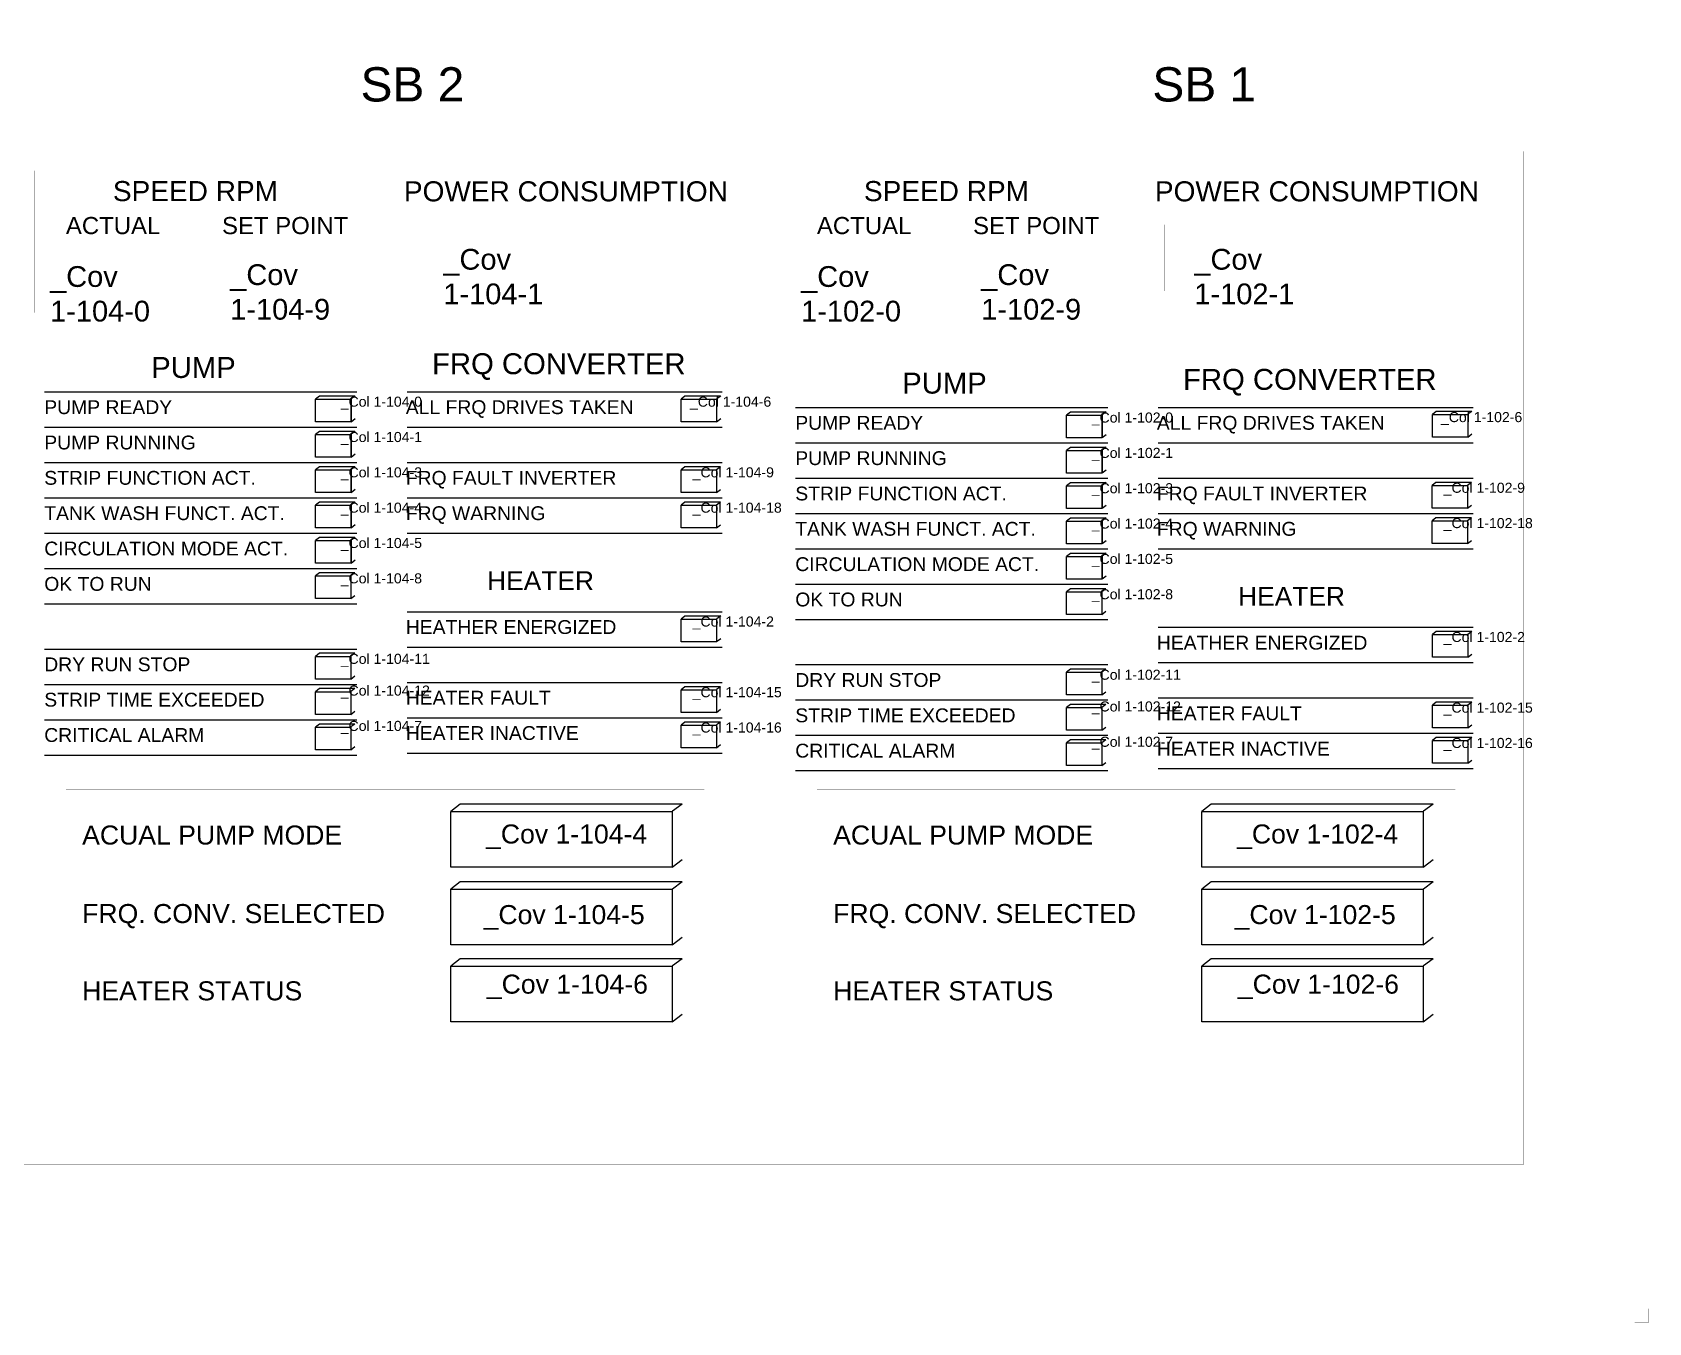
# Model space of a CAD drawing. Extents: x 56577 to 72798, y 155459 to 163459.
# Drawn here: x 68127 to 72798, y 155459 to 159187 of the extents above; entities that cross this region are included whole.
import ezdxf

# ---------------------------------------------------------------- set-up
doc = ezdxf.new("R2010")
doc.units = 0
doc.header["$MEASUREMENT"] = 0
doc.layers.get('0').update_dxf_attribs({"linetype": 'CONTINUOUS'})
for name, color, linetype in [('Alarm fields', 20, 'CONTINUOUS'), ('Info fields', 101, 'CONTINUOUS'), ('OMRISS', 8, 'CONTINUOUS'), ('Omriss pump object', 211, 'CONTINUOUS'), ('Pump text', 7, 'CONTINUOUS')]:
    doc.layers.add(name, color=color, linetype=linetype)
doc.layers.add('Bilge', color=50, linetype='CONTINUOUS', plot=False)
doc.styles.add('ARIAL', font='ARIAL.TTF', dxfattribs={"height": 12})

msp = doc.modelspace()

# ---------------------------------------------------------------- linework, layer by layer
at = {"layer": 'Alarm fields'}
for points in [[(69210.5, 157944), (70120.7, 157944)], [(71380.7, 157898.9), (72290.9, 157898.9)], [(69210.5, 157841.9), (70120.7, 157841.9)], [(71380.7, 157796.7), (72290.9, 157796.7)], [(69210.5, 157739.8), (70120.7, 157739.8)], [(71380.7, 157694.6), (72290.9, 157694.6)], [(68161.9, 157405.1), (69064.2, 157405.1)], [(70332.1, 157360), (71234.4, 157360)], [(68161.9, 157303), (69064.2, 157303)], [(69210.5, 157308.7), (70120.7, 157308.7)], [(71380.7, 157263.6), (72290.9, 157263.6)], [(70332.1, 157257.9), (71234.4, 157257.9)], [(68161.9, 157200.9), (69064.2, 157200.9)], [(69210.5, 157206.6), (70120.7, 157206.6)], [(70332.1, 157155.7), (71234.4, 157155.7)], [(71380.7, 157161.5), (72290.9, 157161.5)], [(68161.9, 157098.8), (69064.2, 157098.8)], [(69210.5, 157104.5), (70120.7, 157104.5)], [(70332.1, 157053.6), (71234.4, 157053.6)], [(71380.7, 157059.4), (72290.9, 157059.4)]]:
    msp.add_lwpolyline(points, dxfattribs=at)
at = {"layer": 'Alarm fields', "linetype": 'Continuous'}
for points in [[(70115.4, 157931.6), (70012.8, 157931.6), (70001.9, 157922.8), (70103.7, 157922.8), (70103.9, 157923)], [(70115.4, 157931.6), (70012.8, 157931.6), (70001.9, 157922.8), (70103.7, 157922.8), (70103.9, 157923)], [(70115.4, 157931.6), (70103.9, 157923), (70103.7, 157922.8), (70103.7, 157857.3), (70115.4, 157866.3)], [(72285.6, 157885.9), (72183, 157885.9), (72172.1, 157877.2), (72274, 157877.2), (72274.1, 157877.4)], [(72285.6, 157885.9), (72183, 157885.9), (72172.1, 157877.2), (72274, 157877.2), (72274.1, 157877.4)], [(72285.6, 157885.9), (72274.1, 157877.4), (72274, 157877.2), (72274, 157811.7), (72285.6, 157820.7)], [(70115.4, 157829.4), (70012.8, 157829.4), (70001.9, 157820.7), (70103.7, 157820.7), (70103.9, 157820.9)], [(70115.4, 157829.4), (70012.8, 157829.4), (70001.9, 157820.7), (70103.7, 157820.7), (70103.9, 157820.9)], [(70115.4, 157829.4), (70103.9, 157820.9), (70103.7, 157820.7), (70103.7, 157755.2), (70115.4, 157764.2)], [(72285.6, 157783.8), (72183, 157783.8), (72172.1, 157775.1), (72274, 157775.1), (72274.1, 157775.3)], [(72285.6, 157783.8), (72183, 157783.8), (72172.1, 157775.1), (72274, 157775.1), (72274.1, 157775.3)], [(72285.6, 157783.8), (72274.1, 157775.3), (72274, 157775.1), (72274, 157709.6), (72285.6, 157718.6)], [(69058.9, 157392.7), (68956.3, 157392.7), (68945.4, 157383.9), (69047.2, 157383.9), (69047.4, 157384.1)], [(69058.9, 157392.7), (69047.4, 157384.1), (69047.2, 157383.9), (69047.2, 157318.4), (69058.9, 157327.4)], [(71229.1, 157346.8), (71126.5, 157346.8), (71115.6, 157338), (71217.5, 157338), (71217.6, 157338.2)], [(71229.1, 157346.8), (71217.6, 157338.2), (71217.5, 157338), (71217.5, 157272.5), (71229.1, 157281.5)], [(69058.9, 157290.6), (68956.3, 157290.6), (68945.4, 157281.8), (69047.2, 157281.8), (69047.4, 157282)], [(69058.9, 157290.6), (69047.4, 157282), (69047.2, 157281.8), (69047.2, 157216.3), (69058.9, 157225.3)], [(70115.4, 157296.3), (70012.8, 157296.3), (70001.9, 157287.5), (70103.7, 157287.5), (70103.9, 157287.7)], [(70115.4, 157296.3), (70103.9, 157287.7), (70103.7, 157287.5), (70103.7, 157222), (70115.4, 157231)], [(71229.1, 157244.7), (71126.5, 157244.7), (71115.6, 157235.9), (71217.5, 157235.9), (71217.6, 157236.1)], [(71229.1, 157244.7), (71217.6, 157236.1), (71217.5, 157235.9), (71217.5, 157170.4), (71229.1, 157179.4)], [(72286.2, 157251.2), (72183.6, 157251.2), (72172.7, 157242.5), (72274.6, 157242.5), (72274.7, 157242.6)], [(72286.2, 157251.2), (72274.7, 157242.6), (72274.6, 157242.5), (72274.6, 157177), (72286.2, 157186)], [(69058.9, 157188.4), (68956.3, 157188.4), (68945.4, 157179.7), (69047.2, 157179.7), (69047.4, 157179.9)], [(69058.9, 157188.4), (69047.4, 157179.9), (69047.2, 157179.7), (69047.2, 157114.2), (69058.9, 157123.2)], [(70115.4, 157194.2), (70012.8, 157194.2), (70001.9, 157185.4), (70103.7, 157185.4), (70103.9, 157185.6)], [(70115.4, 157194.2), (70103.9, 157185.6), (70103.7, 157185.4), (70103.7, 157119.9), (70115.4, 157128.9)], [(71229.1, 157142.5), (71126.5, 157142.5), (71115.6, 157133.8), (71217.5, 157133.8), (71217.6, 157134)], [(71229.1, 157142.5), (71217.6, 157134), (71217.5, 157133.8), (71217.5, 157068.3), (71229.1, 157077.3)], [(72286.2, 157149.1), (72183.6, 157149.1), (72172.7, 157140.4), (72274.6, 157140.4), (72274.7, 157140.5)], [(72286.2, 157149.1), (72274.7, 157140.5), (72274.6, 157140.4), (72274.6, 157074.9), (72286.2, 157083.9)]]:
    msp.add_lwpolyline(points, dxfattribs=at)
for points in [[(70001.9, 157922.8), (70103.7, 157922.8), (70103.7, 157857.3), (70001.9, 157857.3)], [(72172.1, 157877.2), (72274, 157877.2), (72274, 157811.7), (72172.1, 157811.7)], [(70001.9, 157820.7), (70103.7, 157820.7), (70103.7, 157755.2), (70001.9, 157755.2)], [(72172.1, 157775.1), (72274, 157775.1), (72274, 157709.6), (72172.1, 157709.6)], [(68945.4, 157383.9), (69047.2, 157383.9), (69047.2, 157318.4), (68945.4, 157318.4)], [(71115.6, 157338), (71217.5, 157338), (71217.5, 157272.5), (71115.6, 157272.5)], [(68945.4, 157281.8), (69047.2, 157281.8), (69047.2, 157216.3), (68945.4, 157216.3)], [(70001.9, 157287.5), (70103.7, 157287.5), (70103.7, 157222), (70001.9, 157222)], [(71115.6, 157235.9), (71217.5, 157235.9), (71217.5, 157170.4), (71115.6, 157170.4)], [(72172.7, 157242.5), (72274.6, 157242.5), (72274.6, 157177), (72172.7, 157177)], [(68945.4, 157179.7), (69047.2, 157179.7), (69047.2, 157114.2), (68945.4, 157114.2)], [(70001.9, 157185.4), (70103.7, 157185.4), (70103.7, 157119.9), (70001.9, 157119.9)], [(71115.6, 157133.8), (71217.5, 157133.8), (71217.5, 157068.3), (71115.6, 157068.3)], [(72172.7, 157140.4), (72274.6, 157140.4), (72274.6, 157074.9), (72172.7, 157074.9)]]:
    msp.add_lwpolyline(points, close=True, dxfattribs=at)
at = {"layer": 'Alarm fields', "linetype": 'Continuous', "const_width": 0.0436}
for points in [[(70115.4, 157866.3), (70115.4, 157931.6)], [(72285.6, 157820.7), (72285.6, 157885.9)], [(70103.7, 157857.3), (70115.4, 157866.3)], [(70115.4, 157764.2), (70115.4, 157829.4)], [(72274, 157811.7), (72285.6, 157820.7)], [(72285.6, 157718.6), (72285.6, 157783.8)], [(70103.7, 157755.2), (70115.4, 157764.2)], [(72274, 157709.6), (72285.6, 157718.6)], [(69058.9, 157327.4), (69058.9, 157392.7)], [(69047.2, 157318.4), (69058.9, 157327.4)], [(71229.1, 157281.5), (71229.1, 157346.8)], [(69058.9, 157225.3), (69058.9, 157290.6)], [(70115.4, 157231), (70115.4, 157296.3)], [(71217.5, 157272.5), (71229.1, 157281.5)], [(69047.2, 157216.3), (69058.9, 157225.3)], [(70103.7, 157222), (70115.4, 157231)], [(71229.1, 157179.4), (71229.1, 157244.7)], [(72286.2, 157186), (72286.2, 157251.2)], [(69058.9, 157123.2), (69058.9, 157188.4)], [(70115.4, 157128.9), (70115.4, 157194.2)], [(71217.5, 157170.4), (71229.1, 157179.4)], [(72274.6, 157177), (72286.2, 157186)], [(69047.2, 157114.2), (69058.9, 157123.2)], [(70103.7, 157119.9), (70115.4, 157128.9)], [(71229.1, 157077.3), (71229.1, 157142.5)], [(72286.2, 157083.9), (72286.2, 157149.1)], [(71217.5, 157068.3), (71229.1, 157077.3)], [(72274.6, 157074.9), (72286.2, 157083.9)]]:
    msp.add_lwpolyline(points, dxfattribs=at)
at = {"layer": 'Info fields'}
for points in [[(68161.9, 158148.2), (69064.2, 158148.2)], [(69210.5, 158148.2), (70120.7, 158148.2)], [(70332.1, 158103.1), (71234.4, 158103.1)], [(71380.7, 158103.1), (72290.9, 158103.1)], [(68161.9, 158046.1), (69064.2, 158046.1)], [(69210.5, 158046.1), (70120.7, 158046.1)], [(70332.1, 158001), (71234.4, 158001)], [(71380.7, 158001), (72290.9, 158001)], [(68161.9, 157944), (69064.2, 157944)], [(70332.1, 157898.9), (71234.4, 157898.9)], [(68161.9, 157841.9), (69064.2, 157841.9)], [(68161.9, 157841.9), (69064.2, 157841.9)], [(70332.1, 157796.7), (71234.4, 157796.7)], [(70332.1, 157796.7), (71234.4, 157796.7)], [(68161.9, 157739.8), (69064.2, 157739.8)], [(70332.1, 157694.6), (71234.4, 157694.6)], [(68161.9, 157637.7), (69064.2, 157637.7)], [(68161.9, 157637.7), (69064.2, 157637.7)], [(70332.1, 157592.5), (71234.4, 157592.5)], [(70332.1, 157592.5), (71234.4, 157592.5)], [(68161.9, 157535.6), (69064.2, 157535.6)], [(69210.5, 157513), (70120.7, 157513)], [(70332.1, 157490.4), (71234.4, 157490.4)], [(71380.7, 157467.8), (72290.9, 157467.8)], [(69210.5, 157410.8), (70120.7, 157410.8)], [(71380.7, 157365.7), (72290.9, 157365.7)]]:
    msp.add_lwpolyline(points, dxfattribs=at)
at = {"layer": 'Info fields', "linetype": 'Continuous'}
for points in [[(69058.9, 158135.8), (68956.3, 158135.8), (68945.4, 158127), (69047.2, 158127), (69047.4, 158127.2)], [(69059.5, 158136.2), (69048, 158127.6), (69047.8, 158127.5), (69047.8, 158062), (69059.5, 158071)], [(70115.4, 158135.8), (70012.8, 158135.8), (70001.9, 158127), (70103.7, 158127), (70103.9, 158127.2)], [(70116, 158136.2), (70104.5, 158127.6), (70104.3, 158127.5), (70104.3, 158062), (70116, 158071)], [(71229.1, 158089.9), (71126.5, 158089.9), (71115.6, 158081.1), (71217.5, 158081.1), (71217.6, 158081.3)], [(71229.7, 158090.3), (71218.2, 158081.7), (71218, 158081.6), (71218, 158016.1), (71229.7, 158025.1)], [(72286.2, 158091.4), (72183.6, 158091.4), (72172.7, 158082.7), (72274.6, 158082.7), (72274.7, 158082.8)], [(72286.8, 158091.8), (72275.3, 158083.3), (72275.1, 158083.1), (72275.1, 158017.6), (72286.8, 158026.6)], [(69058.9, 158033.7), (68956.3, 158033.7), (68945.4, 158024.9), (69047.2, 158024.9), (69047.4, 158025.1)], [(69059.5, 158034.1), (69048, 158025.5), (69047.8, 158025.4), (69047.8, 157959.9), (69059.5, 157968.9)], [(71229.1, 157987.8), (71126.5, 157987.8), (71115.6, 157979), (71217.5, 157979), (71217.6, 157979.2)], [(71229.7, 157988.2), (71218.2, 157979.6), (71218, 157979.5), (71218, 157914), (71229.7, 157923)], [(69058.9, 157931.6), (68956.3, 157931.6), (68945.4, 157922.8), (69047.2, 157922.8), (69047.4, 157923)], [(69059.5, 157932), (69048, 157923.4), (69047.8, 157923.3), (69047.8, 157857.8), (69059.5, 157866.8)], [(71229.1, 157885.7), (71126.5, 157885.7), (71115.6, 157876.9), (71217.5, 157876.9), (71217.6, 157877.1)], [(71229.7, 157886.1), (71218.2, 157877.5), (71218, 157877.4), (71218, 157811.9), (71229.7, 157820.9)], [(69058.9, 157829.4), (68956.3, 157829.4), (68945.4, 157820.7), (69047.2, 157820.7), (69047.4, 157820.9)], [(69059.5, 157829.9), (69048, 157821.3), (69047.8, 157821.2), (69047.8, 157755.7), (69059.5, 157764.7)], [(71229.1, 157783.5), (71126.5, 157783.5), (71115.6, 157774.8), (71217.5, 157774.8), (71217.6, 157775)], [(71229.7, 157784), (71218.2, 157775.4), (71218, 157775.3), (71218, 157709.8), (71229.7, 157718.8)], [(69058.9, 157727.3), (68956.3, 157727.3), (68945.4, 157718.6), (69047.2, 157718.6), (69047.4, 157718.8)], [(69059.5, 157727.8), (69048, 157719.2), (69047.8, 157719.1), (69047.8, 157653.5), (69059.5, 157662.6)], [(71229.1, 157681.4), (71126.5, 157681.4), (71115.6, 157672.7), (71217.5, 157672.7), (71217.6, 157672.9)], [(71229.7, 157681.9), (71218.2, 157673.3), (71218, 157673.2), (71218, 157607.6), (71229.7, 157616.7)], [(69058.9, 157625.2), (68956.3, 157625.2), (68945.4, 157616.5), (69047.2, 157616.5), (69047.4, 157616.6)], [(69058.9, 157625.2), (69047.4, 157616.6), (69047.2, 157616.5), (69047.2, 157551), (69058.9, 157560)], [(71229.1, 157579.3), (71126.5, 157579.3), (71115.6, 157570.6), (71217.5, 157570.6), (71217.6, 157570.7)], [(71229.1, 157579.3), (71217.6, 157570.7), (71217.5, 157570.6), (71217.5, 157505.1), (71229.1, 157514.1)], [(70115.4, 157500.5), (70012.8, 157500.5), (70001.9, 157491.8), (70103.7, 157491.8), (70103.9, 157491.9)], [(70116, 157500.9), (70104.5, 157492.4), (70104.3, 157492.2), (70104.3, 157426.7), (70116, 157435.7)], [(72286.2, 157455.4), (72183.6, 157455.4), (72172.7, 157446.7), (72274.6, 157446.7), (72274.7, 157446.8)], [(72286.8, 157455.9), (72275.3, 157447.3), (72275.1, 157447.2), (72275.1, 157381.6), (72286.8, 157390.7)], [(70004.6, 156957.1), (69363.2, 156957.1), (69336.5, 156935.7), (69976.1, 156935.7), (69976.4, 156936.1)], [(70004.6, 156957.1), (69976.4, 156936.1), (69976.1, 156935.7), (69976.1, 156775.2), (70004.6, 156797.3)], [(72174.8, 156957.1), (71533.4, 156957.1), (71506.7, 156935.7), (72146.3, 156935.7), (72146.7, 156936.1)], [(72174.8, 156957.1), (72146.7, 156936.1), (72146.3, 156935.7), (72146.3, 156775.2), (72174.8, 156797.3)], [(70004.6, 156732.5), (69363.2, 156732.5), (69336.5, 156711.1), (69976.1, 156711.1), (69976.4, 156711.5)], [(70004.6, 156732.5), (69976.4, 156711.5), (69976.1, 156711.1), (69976.1, 156550.6), (70004.6, 156572.7)], [(72174.8, 156732.5), (71533.4, 156732.5), (71506.7, 156711.1), (72146.3, 156711.1), (72146.7, 156711.5)], [(72174.8, 156732.5), (72146.7, 156711.5), (72146.3, 156711.1), (72146.3, 156550.6), (72174.8, 156572.7)], [(70004.6, 156510.2), (69363.2, 156510.2), (69336.5, 156488.9), (69976.1, 156488.9), (69976.4, 156489.2)], [(70004.6, 156510.2), (69976.4, 156489.2), (69976.1, 156488.9), (69976.1, 156328.3), (70004.6, 156350.4)], [(72174.8, 156510.2), (71533.4, 156510.2), (71506.7, 156488.9), (72146.3, 156488.9), (72146.7, 156489.2)], [(72174.8, 156510.2), (72146.7, 156489.2), (72146.3, 156488.9), (72146.3, 156328.3), (72174.8, 156350.4)]]:
    msp.add_lwpolyline(points, dxfattribs=at)
for points in [[(68945.4, 158127), (69047.2, 158127), (69047.2, 158061.5), (68945.4, 158061.5)], [(70001.9, 158127), (70103.7, 158127), (70103.7, 158061.5), (70001.9, 158061.5)], [(71115.6, 158081.1), (71217.5, 158081.1), (71217.5, 158015.6), (71115.6, 158015.6)], [(72172.7, 158082.7), (72274.6, 158082.7), (72274.6, 158017.1), (72172.7, 158017.1)], [(68945.4, 158024.9), (69047.2, 158024.9), (69047.2, 157959.4), (68945.4, 157959.4)], [(71115.6, 157979), (71217.5, 157979), (71217.5, 157913.5), (71115.6, 157913.5)], [(68945.4, 157922.8), (69047.2, 157922.8), (69047.2, 157857.3), (68945.4, 157857.3)], [(71115.6, 157876.9), (71217.5, 157876.9), (71217.5, 157811.4), (71115.6, 157811.4)], [(68945.4, 157820.7), (69047.2, 157820.7), (69047.2, 157755.2), (68945.4, 157755.2)], [(71115.6, 157774.8), (71217.5, 157774.8), (71217.5, 157709.3), (71115.6, 157709.3)], [(68945.4, 157718.6), (69047.2, 157718.6), (69047.2, 157653.1), (68945.4, 157653.1)], [(71115.6, 157672.7), (71217.5, 157672.7), (71217.5, 157607.2), (71115.6, 157607.2)], [(68945.4, 157616.5), (69047.2, 157616.5), (69047.2, 157551), (68945.4, 157551)], [(71115.6, 157570.6), (71217.5, 157570.6), (71217.5, 157505.1), (71115.6, 157505.1)], [(70001.9, 157491.8), (70103.7, 157491.8), (70103.7, 157426.2), (70001.9, 157426.2)], [(72172.7, 157446.7), (72274.6, 157446.7), (72274.6, 157381.2), (72172.7, 157381.2)], [(69336.5, 156935.7), (69976.1, 156935.7), (69976.1, 156775.2), (69336.5, 156775.2)], [(71506.7, 156935.7), (72146.3, 156935.7), (72146.3, 156775.2), (71506.7, 156775.2)], [(69336.5, 156711.1), (69976.1, 156711.1), (69976.1, 156550.6), (69336.5, 156550.6)], [(71506.7, 156711.1), (72146.3, 156711.1), (72146.3, 156550.6), (71506.7, 156550.6)], [(69336.5, 156488.9), (69976.1, 156488.9), (69976.1, 156328.3), (69336.5, 156328.3)], [(71506.7, 156488.9), (72146.3, 156488.9), (72146.3, 156328.3), (71506.7, 156328.3)]]:
    msp.add_lwpolyline(points, close=True, dxfattribs=at)
for points, const_width in [([(69059.5, 158071), (69059.5, 158136.2)], 0.0436), ([(70116, 158071), (70116, 158136.2)], 0.0436), ([(69047.8, 158062), (69059.5, 158071)], 0.0436), ([(70104.3, 158062), (70116, 158071)], 0.0436), ([(71229.7, 158025.1), (71229.7, 158090.3)], 0.0436), ([(72286.8, 158026.6), (72286.8, 158091.8)], 0.0436), ([(69059.5, 157968.9), (69059.5, 158034.1)], 0.0436), ([(71218, 158016.1), (71229.7, 158025.1)], 0.0436), ([(72275.1, 158017.6), (72286.8, 158026.6)], 0.0436), ([(69047.8, 157959.9), (69059.5, 157968.9)], 0.0436), ([(71229.7, 157923), (71229.7, 157988.2)], 0.0436), ([(69059.5, 157866.8), (69059.5, 157932)], 0.0436), ([(71218, 157914), (71229.7, 157923)], 0.0436), ([(71229.7, 157820.9), (71229.7, 157886.1)], 0.0436), ([(69059.5, 157764.7), (69059.5, 157829.9)], 0.0436), ([(71229.7, 157718.8), (71229.7, 157784)], 0.0436), ([(69047.8, 157755.7), (69059.5, 157764.7)], 0.0436), ([(69059.5, 157662.6), (69059.5, 157727.8)], 0.0436), ([(71218, 157709.8), (71229.7, 157718.8)], 0.0436), ([(69047.8, 157653.5), (69059.5, 157662.6)], 0.0436), ([(71229.7, 157616.7), (71229.7, 157681.9)], 0.0436), ([(69058.9, 157560), (69058.9, 157625.2)], 0.0436), ([(71218, 157607.6), (71229.7, 157616.7)], 0.0436), ([(69047.2, 157551), (69058.9, 157560)], 0.0436), ([(71229.1, 157514.1), (71229.1, 157579.3)], 0.0436), ([(70116, 157435.7), (70116, 157500.9)], 0.0436), ([(71217.5, 157505.1), (71229.1, 157514.1)], 0.0436), ([(72286.8, 157390.7), (72286.8, 157455.9)], 0.0436), ([(70104.3, 157426.7), (70116, 157435.7)], 0.0436), ([(72275.1, 157381.6), (72286.8, 157390.7)], 0.0436), ([(70004.6, 156797.3), (70004.6, 156957.1)], 0.107), ([(72174.8, 156797.3), (72174.8, 156957.1)], 0.107), ([(69976.1, 156775.2), (70004.6, 156797.3)], 0.107), ([(72146.3, 156775.2), (72174.8, 156797.3)], 0.107), ([(70004.6, 156572.7), (70004.6, 156732.5)], 0.107), ([(72174.8, 156572.7), (72174.8, 156732.5)], 0.107), ([(69976.1, 156550.6), (70004.6, 156572.7)], 0.107), ([(72146.3, 156550.6), (72174.8, 156572.7)], 0.107), ([(70004.6, 156350.4), (70004.6, 156510.2)], 0.107), ([(72174.8, 156350.4), (72174.8, 156510.2)], 0.107), ([(69976.1, 156328.3), (70004.6, 156350.4)], 0.107), ([(72146.3, 156328.3), (72174.8, 156350.4)], 0.107)]:
    msp.add_lwpolyline(points, dxfattribs=dict(at, const_width=const_width))
at = {"layer": 'OMRISS', "linetype": 'Continuous'}
for points, const_width in [([(68094.2, 159187.1), (68094.2, 158843.1), (70264.4, 158843.1), (70264.4, 159187.1), (68094.2, 159187.1)], 0.033), ([(70264.4, 159187.1), (70264.4, 158843.1), (72434.7, 158843.1), (72434.7, 159187.1), (70264.4, 159187.1)], 0.033), ([(68094.2, 158843.1), (68094.2, 155914.7), (70264.4, 155914.7), (70264.4, 158843.1), (68094.2, 158843.1)], 0.55), ([(70264.4, 158843.1), (70264.4, 155914.7), (72434.7, 155914.7), (72434.7, 158843.1), (70264.4, 158843.1)], 0.55), ([(68133.2, 158787.1), (68133.2, 158376.9), (69102.7, 158376.9), (69102.7, 158787.1), (68133.2, 158787.1)], 0.033), ([(69184.2, 158787.1), (69184.2, 158376.9), (70153.6, 158376.9), (70153.6, 158787.1), (69184.2, 158787.1)], 0.033), ([(70303.4, 158787.1), (70303.4, 158376.9), (71272.9, 158376.9), (71272.9, 158787.1), (70303.4, 158787.1)], 0.033), ([(71354.4, 158787.1), (71354.4, 158376.9), (72323.8, 158376.9), (72323.8, 158787.1), (71354.4, 158787.1)], 0.033), ([(68136.6, 158314.6), (68136.6, 157058), (69099.2, 157058), (69099.2, 158314.6), (68136.6, 158314.6)], 0.0396), ([(69187.4, 158314.6), (69187.4, 157058), (70150.1, 157058), (70150.1, 158314.6), (69187.4, 158314.6)], 0.0396), ([(70306.8, 158314.6), (70306.8, 157058), (71269.5, 157058), (71269.5, 158314.6), (70306.8, 158314.6)], 0.0396), ([(71357.6, 158314.6), (71357.6, 157058), (72320.3, 157058), (72320.3, 158314.6), (71357.6, 158314.6)], 0.0396), ([(68224.3, 156998.2), (68224.3, 156259.9), (70068.4, 156259.9), (70068.4, 156998.2), (68224.3, 156998.2)], 0.0594), ([(70394.5, 156998.2), (70394.5, 156259.9), (72238.6, 156259.9), (72238.6, 156998.2), (70394.5, 156998.2)], 0.0594), ([(72757.3, 155458.8), (72797.3, 155458.8), (72797.3, 155498.8)], 0.6)]:
    msp.add_lwpolyline(points, dxfattribs=dict(at, const_width=const_width))
at = {"layer": 'Omriss pump object', "linetype": 'Continuous'}
for points, const_width in [([(68156.7, 158668.6), (68156.7, 158586), (68592.2, 158586), (68592.2, 158668.6), (68156.7, 158668.6)], 0.033), ([(68644, 158668.6), (68644, 158586), (69079.4, 158586), (69079.4, 158668.6), (68644, 158668.6)], 0.033), ([(70326.9, 158668.6), (70326.9, 158586), (70762.4, 158586), (70762.4, 158668.6), (70326.9, 158668.6)], 0.033), ([(70814.2, 158668.6), (70814.2, 158586), (71249.7, 158586), (71249.7, 158668.6), (70814.2, 158668.6)], 0.033), ([(69229.3, 158631.1), (69229.3, 158439.7), (70116.3, 158439.7), (70116.3, 158631.1), (69229.3, 158631.1)], 0.033), ([(71399.5, 158631.1), (71399.5, 158439.7), (72286.5, 158439.7), (72286.5, 158631.1), (71399.5, 158631.1)], 0.033), ([(68156.7, 158586), (68156.7, 158394.6), (68592.2, 158394.6), (68592.2, 158586), (68156.7, 158586)], 0.033), ([(68644, 158586), (68644, 158394.6), (69079.4, 158394.6), (69079.4, 158586), (68644, 158586)], 0.033), ([(70326.9, 158586), (70326.9, 158394.6), (70762.4, 158394.6), (70762.4, 158586), (70326.9, 158586)], 0.033), ([(70814.2, 158586), (70814.2, 158394.6), (71249.7, 158394.6), (71249.7, 158586), (70814.2, 158586)], 0.033), ([(69047.8, 158127.5), (69048, 158127.6), (69059.5, 158136.2)], 0.0436), ([(70104.3, 158127.5), (70104.5, 158127.6), (70116, 158136.2)], 0.0436), ([(71218, 158081.6), (71218.2, 158081.7), (71229.7, 158090.3)], 0.0436), ([(72275.1, 158083.1), (72275.3, 158083.3), (72286.8, 158091.8)], 0.0436), ([(69047.8, 158025.4), (69048, 158025.5), (69059.5, 158034.1)], 0.0436), ([(71218, 157979.5), (71218.2, 157979.6), (71229.7, 157988.2)], 0.0436), ([(69047.8, 157923.3), (69048, 157923.4), (69059.5, 157932)], 0.0436), ([(70103.7, 157922.8), (70103.9, 157923), (70115.4, 157931.6)], 0.0436), ([(70104.3, 157923.3), (70104.5, 157923.4), (70116, 157932)], 0.0436), ([(71218, 157877.4), (71218.2, 157877.5), (71229.7, 157886.1)], 0.0436), ([(72274, 157877.2), (72274.1, 157877.4), (72285.6, 157885.9)], 0.0436), ([(72274.5, 157877.7), (72274.7, 157877.8), (72286.2, 157886.4)], 0.0436), ([(69047.8, 157857.8), (69059.5, 157866.8)], 0.0436), ([(69047.8, 157821.2), (69048, 157821.3), (69059.5, 157829.9)], 0.0436), ([(71218, 157811.9), (71229.7, 157820.9)], 0.0436), ([(71218, 157775.3), (71218.2, 157775.4), (71229.7, 157784)], 0.0436), ([(69047.8, 157719.1), (69048, 157719.2), (69059.5, 157727.8)], 0.0436), ([(71218, 157673.2), (71218.2, 157673.3), (71229.7, 157681.9)], 0.0436), ([(69047.2, 157616.5), (69047.4, 157616.6), (69058.9, 157625.2)], 0.0436), ([(71217.5, 157570.6), (71217.6, 157570.7), (71229.1, 157579.3)], 0.0436), ([(70104.3, 157492.2), (70104.5, 157492.4), (70116, 157500.9)], 0.0436), ([(72275.1, 157447.2), (72275.3, 157447.3), (72286.8, 157455.9)], 0.0436), ([(69047.2, 157383.9), (69047.4, 157384.1), (69058.9, 157392.7)], 0.0436), ([(71217.5, 157338), (71217.6, 157338.2), (71229.1, 157346.8)], 0.0436), ([(69047.2, 157281.8), (69047.4, 157282), (69058.9, 157290.6)], 0.0436), ([(70103.7, 157287.5), (70103.9, 157287.7), (70115.4, 157296.3)], 0.0436), ([(71217.5, 157235.9), (71217.6, 157236.1), (71229.1, 157244.7)], 0.0436), ([(72274.6, 157242.5), (72274.7, 157242.6), (72286.2, 157251.2)], 0.0436), ([(69047.2, 157179.7), (69047.4, 157179.9), (69058.9, 157188.4)], 0.0436), ([(70103.7, 157185.4), (70103.9, 157185.6), (70115.4, 157194.2)], 0.0436), ([(71217.5, 157133.8), (71217.6, 157134), (71229.1, 157142.5)], 0.0436), ([(72274.6, 157140.4), (72274.7, 157140.5), (72286.2, 157149.1)], 0.0436)]:
    msp.add_lwpolyline(points, dxfattribs=dict(at, const_width=const_width))

# ---------------------------------------------------------------- texts
at = {"attachment_point": 1, "style": 'ARIAL'}
for s, insert, char_height, width in [('SB 2', (69075.3, 159086.2), 99, 890.559), ('SB 1', (71363.5, 159086.2), 99, 890.559), ('SPEED RPM', (68359.7, 158757.3), 58, 495.413), ('SPEED RPM', (70529.9, 158757.3), 58, 495.413), ('POWER CONSUMPTION', (69200.6, 158756.6), 58, 1213.872), ('POWER CONSUMPTION', (71370.8, 158756.6), 58, 1213.872), ('ACTUAL', (68223.9, 158653.5), 49.5, 495.413), ('SET POINT', (68675.1, 158653.5), 49.5, 495.413), ('ACTUAL', (70394.1, 158653.5), 49.5, 495.413), ('SET POINT', (70845.3, 158653.5), 49.5, 495.413), ('PUMP ', (68470.5, 158248.9), 60.5, 854.452), ('FRQ CONVERTER', (69282, 158259.7), 60.5, 1234.882), ('PUMP ', (70640.7, 158203.7), 60.5, 854.452), ('FRQ CONVERTER', (71452.2, 158214.5), 60.5, 1234.882), ('PUMP READY', (68161.4, 158123.9), 40, 655.184), ('ALL FRQ DRIVES TAKEN', (69206.1, 158123.9), 40, 1104.322), ('PUMP READY', (70331.6, 158078.7), 40, 655.184), ('ALL FRQ DRIVES TAKEN', (71376.4, 158078.7), 40, 1104.322), ('PUMP RUNNING', (68161.4, 158021.8), 40, 655.184), ('PUMP RUNNING', (70331.6, 157976.6), 40, 655.184), ('STRIP FUNCTION ACT.', (68161.4, 157919.7), 40, 754.367), ('FRQ FAULT INVERTER', (69206.1, 157919.7), 40, 863.792), ('STRIP FUNCTION ACT.', (70331.6, 157874.5), 40, 754.367), ('FRQ FAULT INVERTER', (71376.4, 157874.5), 40, 863.792), ('TANK WASH FUNCT. ACT.', (68161.4, 157817.6), 40, 952.733), ('FRQ WARNING', (69206.1, 157817.6), 40, 655.184), ('TANK WASH FUNCT. ACT.', (70331.6, 157772.4), 40, 952.733), ('FRQ WARNING', (71376.4, 157772.4), 40, 655.184), ('CIRCULATION MODE ACT.', (68161.4, 157715.4), 40, 952.733), ('CIRCULATION MODE ACT.', (70331.6, 157670.3), 40, 952.733), ('OK TO RUN', (68161.4, 157613.3), 40, 655.184), ('HEATER ', (69440.9, 157629.8), 54.55, 982.62), ('OK TO RUN', (70331.6, 157568.2), 40, 655.184), ('HEATER ', (71611.1, 157584.6), 54.55, 982.62), ('HEATHER ENERGIZED', (69206.1, 157488.6), 40, 978.435), ('HEATHER ENERGIZED', (71376.4, 157443.4), 40, 978.435), ('DRY RUN STOP', (68161.4, 157380.8), 40, 655.184), ('DRY RUN STOP', (70331.6, 157335.6), 40, 655.184), ('STRIP TIME EXCEEDED', (68161.4, 157278.7), 40, 729.899), ('HEATER FAULT', (69206.1, 157284.4), 40, 655.184), ('STRIP TIME EXCEEDED', (70331.6, 157233.5), 40, 729.899), ('HEATER FAULT', (71376.4, 157239.2), 40, 655.184), ('CRITICAL ALARM', (68161.4, 157176.6), 40, 655.184), ('HEATER INACTIVE', (69206.1, 157182.3), 40, 655.184), ('CRITICAL ALARM', (70331.6, 157131.4), 40, 655.184), ('HEATER INACTIVE', (71376.4, 157137.1), 40, 655.184), ('ACUAL PUMP MODE', (68270.9, 156895.1), 55, 1070.092), ('ACUAL PUMP MODE', (70441.1, 156895.1), 55, 1070.092), ('FRQ. CONV. SELECTED', (68270.9, 156668.2), 55, 1070.092), ('FRQ. CONV. SELECTED', (70441.1, 156668.2), 55, 1070.092), ('HEATER STATUS', (68270.9, 156444.9), 55, 1070.092), ('HEATER STATUS', (70441.1, 156444.9), 55, 1070.092)]:
    msp.add_mtext(s, dxfattribs=dict(at, insert=insert, char_height=char_height, width=width))
at = {"layer": 'Bilge', "color": 0, "linetype": 'Continuous', "style": 'ARIAL'}
for s, p in [('_Cov 1-104-4', (69438.1, 156843.1)), ('_Cov 1-102-4', (71608.3, 156843.1)), ('_Cov 1-104-5', (69431, 156610.2)), ('_Cov 1-102-5', (71601.2, 156610.2)), ('_Cov 1-104-6', (69440.4, 156409.3)), ('_Cov 1-102-6', (71610.6, 156409.3))]:
    msp.add_text(s, height=55, dxfattribs=at).set_placement(p)
at = {"layer": 'Pump text', "color": 0, "linetype": 'Continuous', "style": 'ARIAL'}
for s, p in [('_Col 1-104-0', (69018.1, 158105.3)), ('_Col 1-104-6', (70027.2, 158105.3)), ('_Col 1-102-0', (71188.3, 158059.4)), ('_Col 1-102-6', (72197.4, 158060.7)), ('_Col 1-104-1', (69018.1, 158003.2)), ('_Col 1-102-1', (71188.3, 157957.3)), ('_Col 1-104-3', (69018.1, 157901.1)), ('_Col 1-104-9', (70035, 157901.1)), ('_Col 1-102-3', (71188.3, 157855.2)), ('_Col 1-102-9', (72205.2, 157856.5)), ('_Col 1-104-4', (69018.1, 157799)), ('_Col 1-104-18', (70035, 157799)), ('_Col 1-102-4', (71188.3, 157753.1)), ('_Col 1-102-18', (72205.2, 157754.4)), ('_Col 1-104-5', (69018.1, 157696.9)), ('_Col 1-102-5', (71188.3, 157651)), ('_Col 1-104-8', (69018.1, 157594.8)), ('_Col 1-102-8', (71188.3, 157548.9)), ('_Col 1-104-2', (70035, 157470)), ('_Col 1-102-2', (72205.2, 157425.4)), ('_Col 1-104-11', (69018.1, 157362.2)), ('_Col 1-102-11', (71188.3, 157316.3)), ('_Col 1-104-12', (69018.1, 157270.5)), ('_Col 1-104-15', (70035, 157265.8)), ('_Col 1-102-12', (71188.3, 157224.6)), ('_Col 1-102-15', (72205.2, 157221.2)), ('_Col 1-104-7', (69018.1, 157168.4)), ('_Col 1-104-16', (70035, 157163.7)), ('_Col 1-102-7', (71188.3, 157122.5)), ('_Col 1-102-16', (72205.2, 157119.1))]:
    msp.add_text(s, height=29.095, dxfattribs=at).set_placement(p)
at = {"layer": 'Pump text', "char_height": 60, "attachment_point": 1, "style": 'ARIAL'}
for s, insert, width in [('_Cov 1-104-1', (69314.6, 158561.3), 450), ('_Cov 1-102-1', (71484.8, 158561.3), 450), ('_Cov 1-104-0', (68178.2, 158511.5), 350), ('_Cov 1-104-9', (68698.7, 158516.8), 350), ('_Cov 1-102-0', (70348.4, 158511.5), 350), ('_Cov 1-102-9', (70868.9, 158516.8), 350)]:
    msp.add_mtext(s, dxfattribs=dict(at, insert=insert, width=width))

doc.saveas('drawing.dxf')
